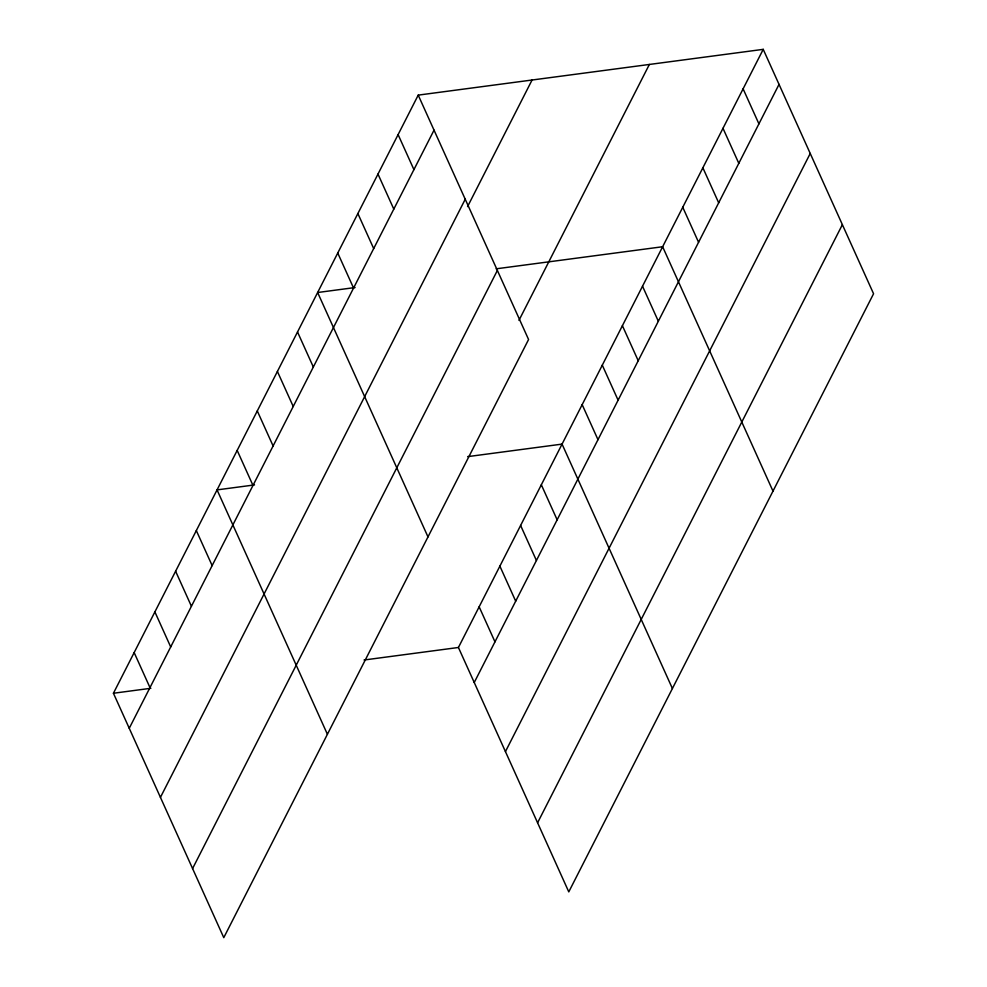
<?xml version="1.0" encoding="UTF-8"?>
<svg xmlns="http://www.w3.org/2000/svg" width="987" height="987" viewBox="0 0 987 987"><rect width="100%" height="100%" fill="white"/><g stroke="black" fill="none" stroke-linecap="round" stroke-linejoin="round"><path stroke-width="1.48" d="M418.217 95.122L528.576 339.516L223.778 937.65L113.431 693.256L418.217 95.122L763.222 49.35L873.569 293.744L568.783 891.878L458.424 647.484L763.222 49.35M129.248 728.283L434.033 130.148M160.437 797.373L465.235 199.238M467.567 206.616L532.067 80.021M192.576 868.56L497.374 270.426M518.965 320.368L649.372 64.451M474.241 682.51L779.039 84.376M505.443 751.601L810.241 153.466M537.582 822.788L842.38 224.654M355.086 287.538L317.641 292.51L427.988 536.903M496.153 268.822L662.635 246.738L772.994 491.131M254.51 484.925L217.054 489.885L327.413 734.291M467.678 456.636L562.059 444.113L672.406 688.519M113.431 693.256L150.875 688.284M364.055 660.007L458.424 647.484M743.1 88.83L758.917 123.856M722.99 128.298L738.807 163.336M702.867 167.778L718.684 202.804M682.757 207.258L698.574 242.284M642.525 286.205L658.341 321.244M622.402 325.685L638.219 360.711M602.292 365.165L618.109 400.191M582.17 404.645L597.986 439.671M398.106 134.602L413.923 169.628M541.332 484.79L557.149 519.816M377.984 174.07L393.801 209.108M520.605 525.466L536.422 560.493M357.874 213.55L373.691 248.576M499.878 566.131L515.695 601.169M337.751 253.03L353.568 288.056M479.151 606.808L494.968 641.834M297.519 331.977L313.335 367.016M277.409 371.457L293.225 406.484M257.286 410.937L273.103 445.964M237.176 450.405L252.993 485.444M196.327 530.562L212.143 565.588M175.612 571.239L191.416 606.265M154.885 611.903L170.702 646.941M134.158 652.58L149.975 687.606"/></g></svg>
